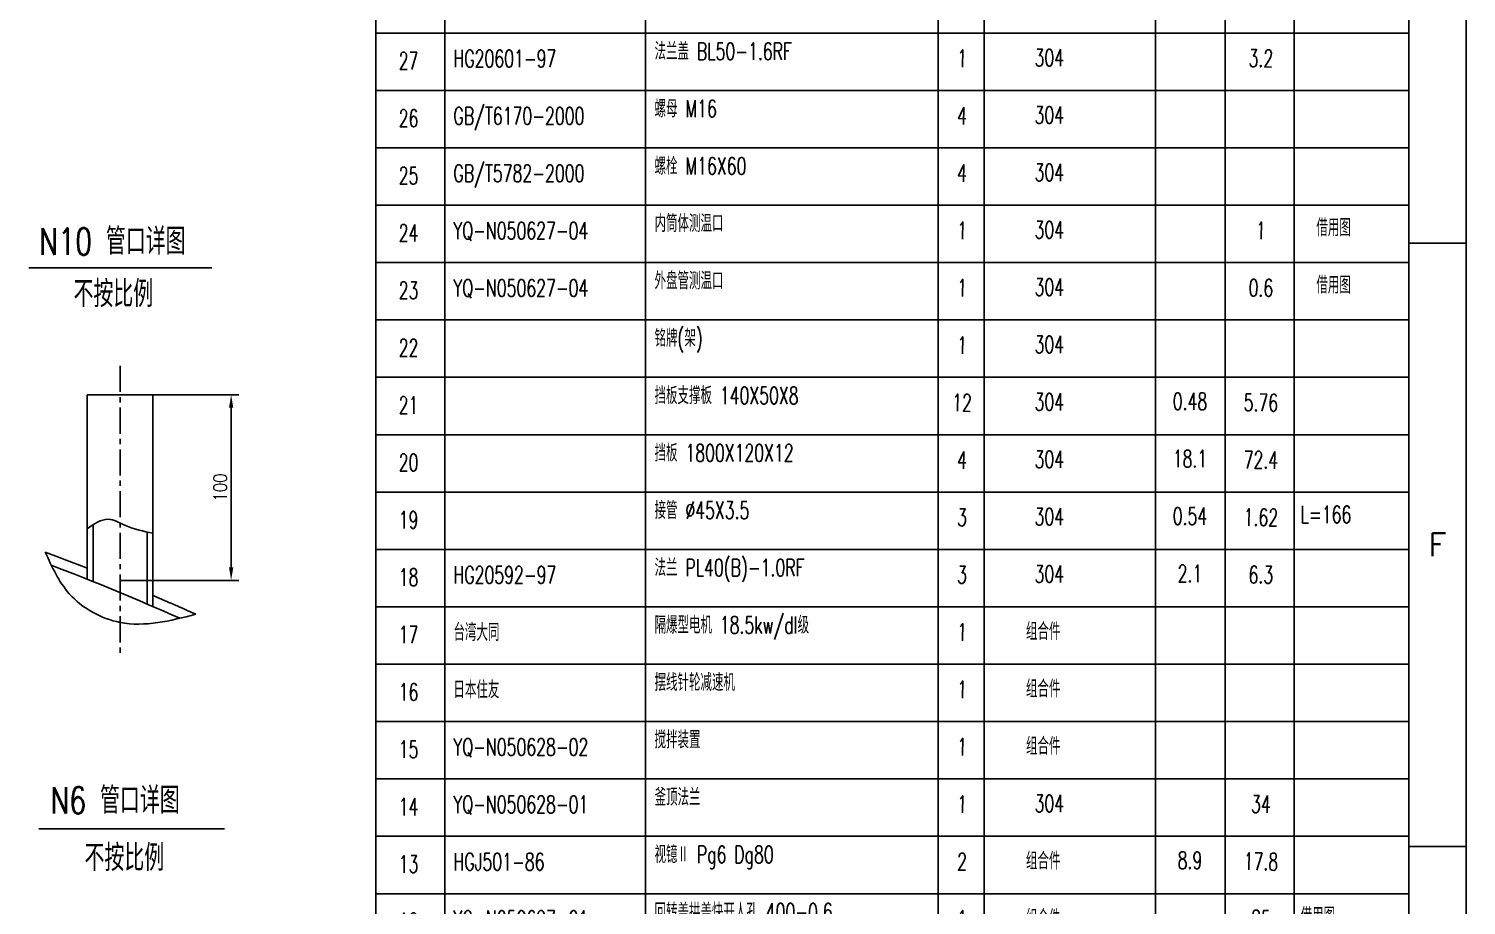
# Model space of a CAD drawing. Header units: millimetres. Extents: x 6795 to 13329, y 1691 to 10942.
# Drawn here: x 10574 to 13329, y 3891 to 5572 of the extents above; entities that cross this region are included whole.
import ezdxf
from ezdxf.enums import TextEntityAlignment as Align

# ---------------------------------------------------------------- set-up
doc = ezdxf.new("R2010")
doc.units = ezdxf.units.MM
doc.header["$LTSCALE"] = 10
doc.linetypes.add('CENTER', pattern=[2, 1.25, -0.25, 0.25, -0.25])
for name, color, linetype in [('1轮廓实线层', 7, 'Continuous'), ('2细线层', 4, 'Continuous'), ('3中心线层', 1, 'CENTER'), ('5剖面线层', 2, 'Continuous'), ('6文字层', 3, 'Continuous'), ('7标注层', 4, 'Continuous'), ('图框层', 7, 'Continuous')]:
    doc.layers.add(name, color=color, linetype=linetype)
doc.styles.add('PC_TEXTSTYLE', font='romans.shx', dxfattribs={"width": 0.8, "bigfont": 'hzfs.shx'})
doc.styles.add('TH_GBDIM', font='romans.shx', dxfattribs={"width": 0.8, "bigfont": 'gbcbig.shx'})
doc.dimstyles.new('TH_GBDIM', dxfattribs={"dimtxt": 26, "dimasz": 25, "dimexe": 15, "dimexo": 0, "dimgap": 8, "dimtad": 1, "dimdec": 1, "dimzin": 0, "dimdsep": 46, "dimtxsty": 'TH_GBDIM', "dimcen": 20, "dimclrd": 130, "dimclre": 130, "dimclrt": 3, "dimadec": 0, "dimazin": 0, "dimtfac": 0.714286, "dimtdec": 1, "dimtmove": 0, "dimatfit": 3, "dimfxl": 0, "dimtolj": 1, "dimtzin": 0, "dimlwd": -1, "dimlwe": -1, "dimarcsym": 0})

# ---------------------------------------------------------------- blocks, each defined once
blk = doc.blocks.new('*D89')
at = {"layer": '7标注层', "color": 130, "ltscale": 2}
for p, q in [((10811.9, 4869.9), (10976.9, 4869.9)), ((10961.9, 4844.9), (10961.9, 4539)), ((10749.1, 4514), (10976.9, 4514))]:
    blk.add_line(p, q, dxfattribs=at)
for points in [[(10957.8, 4844.9), (10966.1, 4844.9), (10961.9, 4869.9)], [(10957.8, 4539), (10966.1, 4539), (10961.9, 4514)]]:
    blk.add_solid(points, dxfattribs=at)
at = {"layer": 'Defpoints', "color": 0, "ltscale": 2}
for p in [(10811.9, 4869.9), (10749.1, 4514), (10961.9, 4514)]:
    blk.add_point(p, dxfattribs=at)
at = {"layer": '7标注层', "color": 3, "ltscale": 2, "insert": (10940.9, 4692), "char_height": 26, "attachment_point": 5, "rotation": 90, "style": 'TH_GBDIM'}
blk.add_mtext('\\A1;100{}{}', dxfattribs=at)
blk = doc.blocks.new('PC_MXB_BLOCK')
at = {"layer": '1轮廓实线层'}
blk.add_line((-180, 0, 0), (-180, 10, 0), dxfattribs=at)
at = {"layer": '2细线层'}
for p, q in [((-180, 10, 0), (0, 10, 0)), ((-168, 10, 0), (-168, 0, 0)), ((-133, 10, 0), (-133, 0, 0)), ((-82, 10, 0), (-82, 0, 0)), ((-74, 10, 0), (-74, 0, 0)), ((-44.13, 10, 0), (-44.13, 0, 0)), ((-32, 10, 0), (-32, 0, 0)), ((-20, 10, 0), (-20, 0, 0))]:
    blk.add_line(p, q, dxfattribs=at)
at = {"layer": '5剖面线层', "style": 'PC_TEXTSTYLE'}
blk.add_attdef('Ename', (-131.48, 1.63, 0), '', height=2, dxfattribs=at)
at = {"layer": '5剖面线层', "color": 2, "style": 'PC_TEXTSTYLE', "flags": 1}
blk.add_attdef('DM', (-14.8, 1.12, 0), '', height=2, dxfattribs=at)
at = {"layer": '6文字层', "style": 'PC_TEXTSTYLE', "width": 0.75}
for tag, p in [('名称', (-131.43, 5.33, 0)), ('材料', (-72.68, 4.21, 0)), ('备注', (-18.86, 4.59, 0)), ('代号', (-166.47, 4.06, 0))]:
    blk.add_attdef(tag, p, '', height=3, dxfattribs=at)
at = {"layer": '6文字层', "color": 3, "style": 'PC_TEXTSTYLE'}
for tag, width, p, p2 in [('单重', 1.499012, (-43.03, 4.31, 0), (-33.24, 4.31, 0)), ('序号', 1.573127, (-179.43, 3.65, 0), (-169.16, 3.65, 0))]:
    blk.add_attdef(tag, text='', height=3, dxfattribs=dict(at, width=width)).set_placement(p, p2, align=Align.FIT)
for tag, rotation, width, p, p2 in [('数量', 358.9678, 0.924424, (-80.92, 4.14, 0), (-74.83, 4.03, 0)), ('总重', 359.1707, 1.499169, (-30.69, 4.17, 0), (-20.9, 4.03, 0))]:
    blk.add_attdef(tag, text='', height=3, rotation=rotation, dxfattribs=dict(at, width=width)).set_placement(p, p2, align=Align.FIT)

msp = doc.modelspace()

# ---------------------------------------------------------------- linework, layer by layer
at = {"ltscale": 20}
for p, q in [((10686.26, 4869.92), (10686.26, 4516.07)), ((10811.87, 4869.92), (10811.87, 4463.93)), ((10697.43, 4620.51), (10697.43, 4511.6)), ((10800.7, 4606.7), (10800.7, 4468.74))]:
    msp.add_line(p, q, dxfattribs=at)
at = {"ltscale": 2}
msp.add_line((10686.26, 4869.92), (10811.87, 4869.92), dxfattribs=at)
at = {"ltscale": 20}
for radius, start, end in [(4894.5, 68.34764, 69.3599), (4875, 65.99484, 69.12668), (4894.5, 65.70351, 66.75659)]:
    msp.add_arc((8880.31, -12.08), radius, start, end, dxfattribs=at)
at = {"layer": '1轮廓实线层', "ltscale": 2}
msp.add_line((13219.2, 10832.27), (13219.2, 1801.27), dxfattribs=at)
at = {"layer": '1轮廓实线层'}
for p, q in [((10574.02, 5112.88), (10924.77, 5112.88)), ((10593.54, 4037.64), (10949.08, 4037.64))]:
    msp.add_line(p, q, dxfattribs=at)
at = {"layer": '2细线层', "ltscale": 2}
for p, q in [((13329.2, 10942.27), (13329.2, 1691.27)), ((13329.2, 5160.4), (13219.2, 5160.4)), ((13329.2, 4004.02), (13219.2, 4004.02))]:
    msp.add_line(p, q, dxfattribs=at)
at = {"layer": '2细线层'}
for points in [[(10686.26, 4612.81), (10726, 4631.08), (10759.36, 4619.21), (10811.87, 4604.37)], [(10605.61, 4568.25), (10651.7, 4488.43), (10749.06, 4433.36), (10894.2, 4448.9)]]:
    msp.add_spline(points, degree=3, dxfattribs=at)
at = {"layer": '3中心线层', "ltscale": 4}
msp.add_line((10749.06, 4925.15), (10749.06, 4373.96), dxfattribs=at)

# ---------------------------------------------------------------- block references
at = {"layer": '图框层'}
ref = msp.add_blockref('PC_MXB_BLOCK', (13219.2, 5563.27, 0), dxfattribs=dict(at, xscale=11, yscale=11, zscale=11))
ref.add_attrib('序号', '28', dxfattribs={"layer": '6文字层', "color": 3, "height": 33, "style": 'PC_TEXTSTYLE', "width": 0.667}).set_placement((11301.95, 5603.43), align=Align.CENTER)
ref.add_attrib('代号', 'HG20606-97', (11388.06, 5607.91, 0), dxfattribs={"layer": '6文字层', "height": 33, "style": 'PC_TEXTSTYLE', "width": 0.667})
ref.add_attrib('名称', '垫片 RF50-1.6', (11773.45, 5621.85, 0), dxfattribs={"layer": '6文字层', "height": 33, "style": 'PC_TEXTSTYLE', "width": 0.667})
ref.add_attrib('数量', '1', dxfattribs={"layer": '6文字层', "color": 3, "height": 33, "rotation": 358.96785, "style": 'PC_TEXTSTYLE', "width": 0.667}).set_placement((12362.56, 5608.16), align=Align.CENTER)
ref.add_attrib('材料', '    聚四氟乙烯', (12419.74, 5609.59, 0), dxfattribs={"layer": '6文字层', "height": 33, "style": 'PC_TEXTSTYLE', "width": 0.667})
ref = msp.add_blockref('PC_MXB_BLOCK', (13219.2, 5453.27, 0), dxfattribs=dict(at, xscale=11, yscale=11, zscale=11))
ref.add_attrib('序号', '27', dxfattribs={"layer": '6文字层', "color": 3, "height": 33, "style": 'PC_TEXTSTYLE', "width": 0.667}).set_placement((11301.95, 5493.43), align=Align.CENTER)
ref.add_attrib('代号', 'HG20601-97', (11388.06, 5497.91, 0), dxfattribs={"layer": '6文字层', "height": 33, "style": 'PC_TEXTSTYLE', "width": 0.667})
ref.add_attrib('名称', '法兰盖 BL50-1.6RF', (11773.45, 5511.85, 0), dxfattribs={"layer": '6文字层', "height": 33, "style": 'PC_TEXTSTYLE', "width": 0.667})
ref.add_attrib('数量', '1', dxfattribs={"layer": '6文字层', "color": 3, "height": 33, "rotation": 358.96785, "style": 'PC_TEXTSTYLE', "width": 0.667}).set_placement((12362.56, 5498.16), align=Align.CENTER)
ref.add_attrib('材料', '     304', (12419.74, 5499.59, 0), dxfattribs={"layer": '6文字层', "height": 33, "style": 'PC_TEXTSTYLE', "width": 0.667})
ref.add_attrib('总重', '3.2', dxfattribs={"layer": '6文字层', "color": 3, "height": 33, "rotation": 359.17072, "style": 'PC_TEXTSTYLE', "width": 0.667}).set_placement((12935.43, 5498.37), align=Align.CENTER)
ref = msp.add_blockref('PC_MXB_BLOCK', (13219.2, 5343.27, 0), dxfattribs=dict(at, xscale=11, yscale=11, zscale=11))
ref.add_attrib('序号', '26', dxfattribs={"layer": '6文字层', "color": 3, "height": 33, "style": 'PC_TEXTSTYLE', "width": 0.667}).set_placement((11301.95, 5383.43), align=Align.CENTER)
ref.add_attrib('代号', 'GB/T6170-2000', (11388.06, 5387.91, 0), dxfattribs={"layer": '6文字层', "height": 33, "style": 'PC_TEXTSTYLE', "width": 0.667})
ref.add_attrib('名称', '螺母 M16', (11773.45, 5401.85, 0), dxfattribs={"layer": '6文字层', "height": 33, "style": 'PC_TEXTSTYLE', "width": 0.667})
ref.add_attrib('数量', '4', dxfattribs={"layer": '6文字层', "color": 3, "height": 33, "rotation": 358.96785, "style": 'PC_TEXTSTYLE', "width": 0.667}).set_placement((12362.56, 5388.16), align=Align.CENTER)
ref.add_attrib('材料', '     304', (12419.74, 5389.59, 0), dxfattribs={"layer": '6文字层', "height": 33, "style": 'PC_TEXTSTYLE', "width": 0.667})
ref = msp.add_blockref('PC_MXB_BLOCK', (13219.2, 5233.27, 0), dxfattribs=dict(at, xscale=11, yscale=11, zscale=11))
ref.add_attrib('序号', '25', dxfattribs={"layer": '6文字层', "color": 3, "height": 33, "style": 'PC_TEXTSTYLE', "width": 0.667}).set_placement((11301.95, 5273.43), align=Align.CENTER)
ref.add_attrib('代号', 'GB/T5782-2000', (11388.06, 5277.91, 0), dxfattribs={"layer": '6文字层', "height": 33, "style": 'PC_TEXTSTYLE', "width": 0.667})
ref.add_attrib('名称', '螺栓 M16X60', (11773.45, 5291.85, 0), dxfattribs={"layer": '6文字层', "height": 33, "style": 'PC_TEXTSTYLE', "width": 0.667})
ref.add_attrib('数量', '4', dxfattribs={"layer": '6文字层', "color": 3, "height": 33, "rotation": 358.96785, "style": 'PC_TEXTSTYLE', "width": 0.667}).set_placement((12362.56, 5278.16), align=Align.CENTER)
ref.add_attrib('材料', '     304', (12419.74, 5279.59, 0), dxfattribs={"layer": '6文字层', "height": 33, "style": 'PC_TEXTSTYLE', "width": 0.667})
ref = msp.add_blockref('PC_MXB_BLOCK', (13219.2, 5123.27, 0), dxfattribs=dict(at, xscale=11, yscale=11, zscale=11))
ref.add_attrib('序号', '24', dxfattribs={"layer": '6文字层', "color": 3, "height": 33, "style": 'PC_TEXTSTYLE', "width": 0.667}).set_placement((11301.95, 5163.43), align=Align.CENTER)
ref.add_attrib('代号', 'YQ-N050627-04', (11388.06, 5167.91, 0), dxfattribs={"layer": '6文字层', "height": 33, "style": 'PC_TEXTSTYLE', "width": 0.667})
ref.add_attrib('名称', '内筒体测温口', (11773.45, 5181.85, 0), dxfattribs={"layer": '6文字层', "height": 33, "style": 'PC_TEXTSTYLE', "width": 0.667})
ref.add_attrib('数量', '1', dxfattribs={"layer": '6文字层', "color": 3, "height": 33, "rotation": 358.96785, "style": 'PC_TEXTSTYLE', "width": 0.667}).set_placement((12362.56, 5168.16), align=Align.CENTER)
ref.add_attrib('材料', '     304', (12419.74, 5169.59, 0), dxfattribs={"layer": '6文字层', "height": 33, "style": 'PC_TEXTSTYLE', "width": 0.667})
ref.add_attrib('总重', '1', dxfattribs={"layer": '6文字层', "color": 3, "height": 33, "rotation": 359.17072, "style": 'PC_TEXTSTYLE', "width": 0.667}).set_placement((12935.43, 5168.37), align=Align.CENTER)
ref.add_attrib('备注', '  借用图', (13011.78, 5173.76, 0), dxfattribs={"layer": '6文字层', "height": 33, "style": 'PC_TEXTSTYLE', "width": 0.667})
ref = msp.add_blockref('PC_MXB_BLOCK', (13219.2, 5013.27, 0), dxfattribs=dict(at, xscale=11, yscale=11, zscale=11))
ref.add_attrib('序号', '23', dxfattribs={"layer": '6文字层', "color": 3, "height": 33, "style": 'PC_TEXTSTYLE', "width": 0.667}).set_placement((11301.95, 5053.43), align=Align.CENTER)
ref.add_attrib('代号', 'YQ-N050627-04', (11388.06, 5057.91, 0), dxfattribs={"layer": '6文字层', "height": 33, "style": 'PC_TEXTSTYLE', "width": 0.667})
ref.add_attrib('名称', '外盘管测温口', (11773.45, 5071.85, 0), dxfattribs={"layer": '6文字层', "height": 33, "style": 'PC_TEXTSTYLE', "width": 0.667})
ref.add_attrib('数量', '1', dxfattribs={"layer": '6文字层', "color": 3, "height": 33, "rotation": 358.96785, "style": 'PC_TEXTSTYLE', "width": 0.667}).set_placement((12362.56, 5058.16), align=Align.CENTER)
ref.add_attrib('材料', '     304', (12419.74, 5059.59, 0), dxfattribs={"layer": '6文字层', "height": 33, "style": 'PC_TEXTSTYLE', "width": 0.667})
ref.add_attrib('总重', '0.6', dxfattribs={"layer": '6文字层', "color": 3, "height": 33, "rotation": 359.17072, "style": 'PC_TEXTSTYLE', "width": 0.667}).set_placement((12935.43, 5058.37), align=Align.CENTER)
ref.add_attrib('备注', '  借用图', (13011.78, 5063.76, 0), dxfattribs={"layer": '6文字层', "height": 33, "style": 'PC_TEXTSTYLE', "width": 0.667})
ref = msp.add_blockref('PC_MXB_BLOCK', (13219.2, 4903.27, 0), dxfattribs=dict(at, xscale=11, yscale=11, zscale=11))
ref.add_attrib('序号', '22', dxfattribs={"layer": '6文字层', "color": 3, "height": 33, "style": 'PC_TEXTSTYLE', "width": 0.667}).set_placement((11301.95, 4943.43), align=Align.CENTER)
ref.add_attrib('名称', '铭牌(架)', (11773.45, 4961.85, 0), dxfattribs={"layer": '6文字层', "height": 33, "style": 'PC_TEXTSTYLE', "width": 0.667})
ref.add_attrib('数量', '1', dxfattribs={"layer": '6文字层', "color": 3, "height": 33, "rotation": 358.96785, "style": 'PC_TEXTSTYLE', "width": 0.667}).set_placement((12362.56, 4948.16), align=Align.CENTER)
ref.add_attrib('材料', '     304', (12419.74, 4949.59, 0), dxfattribs={"layer": '6文字层', "height": 33, "style": 'PC_TEXTSTYLE', "width": 0.667})
ref = msp.add_blockref('PC_MXB_BLOCK', (13219.2, 4793.27, 0), dxfattribs=dict(at, xscale=11, yscale=11, zscale=11))
ref.add_attrib('序号', '21', dxfattribs={"layer": '6文字层', "color": 3, "height": 33, "style": 'PC_TEXTSTYLE', "width": 0.667}).set_placement((11301.95, 4833.43), align=Align.CENTER)
ref.add_attrib('名称', '挡板支撑板 140X50X8', (11773.45, 4851.85, 0), dxfattribs={"layer": '6文字层', "height": 33, "style": 'PC_TEXTSTYLE', "width": 0.667})
ref.add_attrib('数量', '12', dxfattribs={"layer": '6文字层', "color": 3, "height": 33, "rotation": 358.96785, "style": 'PC_TEXTSTYLE', "width": 0.667}).set_placement((12362.56, 4838.16), align=Align.CENTER)
ref.add_attrib('材料', '     304', (12419.74, 4839.59, 0), dxfattribs={"layer": '6文字层', "height": 33, "style": 'PC_TEXTSTYLE', "width": 0.667})
ref.add_attrib('单重', '0.48', dxfattribs={"layer": '6文字层', "color": 3, "height": 33, "style": 'PC_TEXTSTYLE', "width": 0.667}).set_placement((12799.71, 4840.71), align=Align.CENTER)
ref.add_attrib('总重', '5.76', dxfattribs={"layer": '6文字层', "color": 3, "height": 33, "rotation": 359.17072, "style": 'PC_TEXTSTYLE', "width": 0.667}).set_placement((12935.43, 4838.37), align=Align.CENTER)
ref = msp.add_blockref('PC_MXB_BLOCK', (13219.2, 4683.27, 0), dxfattribs=dict(at, xscale=11, yscale=11, zscale=11))
ref.add_attrib('序号', '20', dxfattribs={"layer": '6文字层', "color": 3, "height": 33, "style": 'PC_TEXTSTYLE', "width": 0.667}).set_placement((11301.95, 4723.43), align=Align.CENTER)
ref.add_attrib('名称', '挡板 1800X120X12', (11773.45, 4741.85, 0), dxfattribs={"layer": '6文字层', "height": 33, "style": 'PC_TEXTSTYLE', "width": 0.667})
ref.add_attrib('数量', '4', dxfattribs={"layer": '6文字层', "color": 3, "height": 33, "rotation": 358.96785, "style": 'PC_TEXTSTYLE', "width": 0.667}).set_placement((12362.56, 4728.16), align=Align.CENTER)
ref.add_attrib('材料', '     304', (12419.74, 4729.59, 0), dxfattribs={"layer": '6文字层', "height": 33, "style": 'PC_TEXTSTYLE', "width": 0.667})
ref.add_attrib('单重', '18.1', dxfattribs={"layer": '6文字层', "color": 3, "height": 33, "style": 'PC_TEXTSTYLE', "width": 0.667}).set_placement((12799.71, 4730.71), align=Align.CENTER)
ref.add_attrib('总重', '72.4', dxfattribs={"layer": '6文字层', "color": 3, "height": 33, "rotation": 359.17072, "style": 'PC_TEXTSTYLE', "width": 0.667}).set_placement((12935.43, 4728.37), align=Align.CENTER)
ref = msp.add_blockref('PC_MXB_BLOCK', (13219.2, 4573.27, 0), dxfattribs=dict(at, xscale=11, yscale=11, zscale=11))
ref.add_attrib('序号', '19', dxfattribs={"layer": '6文字层', "color": 3, "height": 33, "style": 'PC_TEXTSTYLE', "width": 0.667}).set_placement((11301.95, 4613.43), align=Align.CENTER)
ref.add_attrib('名称', '接管 %%C45X3.5', (11773.45, 4631.85, 0), dxfattribs={"layer": '6文字层', "height": 33, "style": 'PC_TEXTSTYLE', "width": 0.667})
ref.add_attrib('数量', '3', dxfattribs={"layer": '6文字层', "color": 3, "height": 33, "rotation": 358.96785, "style": 'PC_TEXTSTYLE', "width": 0.667}).set_placement((12362.56, 4618.16), align=Align.CENTER)
ref.add_attrib('材料', '     304', (12419.74, 4619.59, 0), dxfattribs={"layer": '6文字层', "height": 33, "style": 'PC_TEXTSTYLE', "width": 0.667})
ref.add_attrib('单重', '0.54', dxfattribs={"layer": '6文字层', "color": 3, "height": 33, "style": 'PC_TEXTSTYLE', "width": 0.667}).set_placement((12799.71, 4620.71), align=Align.CENTER)
ref.add_attrib('总重', '1.62', dxfattribs={"layer": '6文字层', "color": 3, "height": 33, "rotation": 359.17072, "style": 'PC_TEXTSTYLE', "width": 0.667}).set_placement((12935.43, 4618.37), align=Align.CENTER)
ref.add_attrib('备注', 'L=166', (13011.78, 4623.76, 0), dxfattribs={"layer": '6文字层', "height": 33, "style": 'PC_TEXTSTYLE', "width": 0.667})
ref = msp.add_blockref('PC_MXB_BLOCK', (13219.2, 4463.27, 0), dxfattribs=dict(at, xscale=11, yscale=11, zscale=11))
ref.add_attrib('序号', '18', dxfattribs={"layer": '6文字层', "color": 3, "height": 33, "style": 'PC_TEXTSTYLE', "width": 0.667}).set_placement((11301.95, 4503.43), align=Align.CENTER)
ref.add_attrib('代号', 'HG20592-97', (11388.06, 4507.91, 0), dxfattribs={"layer": '6文字层', "height": 33, "style": 'PC_TEXTSTYLE', "width": 0.667})
ref.add_attrib('名称', '法兰 PL40(B)-1.0RF', (11773.45, 4521.85, 0), dxfattribs={"layer": '6文字层', "height": 33, "style": 'PC_TEXTSTYLE', "width": 0.667})
ref.add_attrib('数量', '3', dxfattribs={"layer": '6文字层', "color": 3, "height": 33, "rotation": 358.96785, "style": 'PC_TEXTSTYLE', "width": 0.667}).set_placement((12362.56, 4508.16), align=Align.CENTER)
ref.add_attrib('材料', '     304', (12419.74, 4509.59, 0), dxfattribs={"layer": '6文字层', "height": 33, "style": 'PC_TEXTSTYLE', "width": 0.667})
ref.add_attrib('单重', '2.1', dxfattribs={"layer": '6文字层', "color": 3, "height": 33, "style": 'PC_TEXTSTYLE', "width": 0.667}).set_placement((12799.71, 4510.71), align=Align.CENTER)
ref.add_attrib('总重', '6.3', dxfattribs={"layer": '6文字层', "color": 3, "height": 33, "rotation": 359.17072, "style": 'PC_TEXTSTYLE', "width": 0.667}).set_placement((12935.43, 4508.37), align=Align.CENTER)
ref = msp.add_blockref('PC_MXB_BLOCK', (13219.2, 4353.27, 0), dxfattribs=dict(at, xscale=11, yscale=11, zscale=11))
ref.add_attrib('序号', '17', dxfattribs={"layer": '6文字层', "color": 3, "height": 33, "style": 'PC_TEXTSTYLE', "width": 0.667}).set_placement((11301.95, 4393.43), align=Align.CENTER)
ref.add_attrib('代号', '台湾大同', (11388.06, 4397.91, 0), dxfattribs={"layer": '6文字层', "height": 33, "style": 'PC_TEXTSTYLE', "width": 0.667})
ref.add_attrib('名称', '隔爆型电机 18.5kw/dI级', (11773.45, 4411.85, 0), dxfattribs={"layer": '6文字层', "height": 33, "style": 'PC_TEXTSTYLE', "width": 0.667})
ref.add_attrib('数量', '1', dxfattribs={"layer": '6文字层', "color": 3, "height": 33, "rotation": 358.96785, "style": 'PC_TEXTSTYLE', "width": 0.667}).set_placement((12362.56, 4398.16), align=Align.CENTER)
ref.add_attrib('材料', '    组合件', (12419.74, 4399.59, 0), dxfattribs={"layer": '6文字层', "height": 33, "style": 'PC_TEXTSTYLE', "width": 0.667})
ref = msp.add_blockref('PC_MXB_BLOCK', (13219.2, 4243.27, 0), dxfattribs=dict(at, xscale=11, yscale=11, zscale=11))
ref.add_attrib('序号', '16', dxfattribs={"layer": '6文字层', "color": 3, "height": 33, "style": 'PC_TEXTSTYLE', "width": 0.667}).set_placement((11301.95, 4283.43), align=Align.CENTER)
ref.add_attrib('代号', '日本住友', (11388.06, 4287.91, 0), dxfattribs={"layer": '6文字层', "height": 33, "style": 'PC_TEXTSTYLE', "width": 0.667})
ref.add_attrib('名称', '摆线针轮减速机', (11773.45, 4301.85, 0), dxfattribs={"layer": '6文字层', "height": 33, "style": 'PC_TEXTSTYLE', "width": 0.667})
ref.add_attrib('数量', '1', dxfattribs={"layer": '6文字层', "color": 3, "height": 33, "rotation": 358.96785, "style": 'PC_TEXTSTYLE', "width": 0.667}).set_placement((12362.56, 4288.16), align=Align.CENTER)
ref.add_attrib('材料', '    组合件', (12419.74, 4289.59, 0), dxfattribs={"layer": '6文字层', "height": 33, "style": 'PC_TEXTSTYLE', "width": 0.667})
ref = msp.add_blockref('PC_MXB_BLOCK', (13219.2, 4133.27, 0), dxfattribs=dict(at, xscale=11, yscale=11, zscale=11))
ref.add_attrib('序号', '15', dxfattribs={"layer": '6文字层', "color": 3, "height": 33, "style": 'PC_TEXTSTYLE', "width": 0.667}).set_placement((11301.95, 4173.43), align=Align.CENTER)
ref.add_attrib('代号', 'YQ-N050628-02', (11388.06, 4177.91, 0), dxfattribs={"layer": '6文字层', "height": 33, "style": 'PC_TEXTSTYLE', "width": 0.667})
ref.add_attrib('名称', '搅拌装置', (11773.45, 4191.85, 0), dxfattribs={"layer": '6文字层', "height": 33, "style": 'PC_TEXTSTYLE', "width": 0.667})
ref.add_attrib('数量', '1', dxfattribs={"layer": '6文字层', "color": 3, "height": 33, "rotation": 358.96785, "style": 'PC_TEXTSTYLE', "width": 0.667}).set_placement((12362.56, 4178.16), align=Align.CENTER)
ref.add_attrib('材料', '    组合件', (12419.74, 4179.59, 0), dxfattribs={"layer": '6文字层', "height": 33, "style": 'PC_TEXTSTYLE', "width": 0.667})
ref = msp.add_blockref('PC_MXB_BLOCK', (13219.2, 4023.27, 0), dxfattribs=dict(at, xscale=11, yscale=11, zscale=11))
ref.add_attrib('序号', '14', dxfattribs={"layer": '6文字层', "color": 3, "height": 33, "style": 'PC_TEXTSTYLE', "width": 0.667}).set_placement((11301.95, 4063.43), align=Align.CENTER)
ref.add_attrib('代号', 'YQ-N050628-01', (11388.06, 4067.91, 0), dxfattribs={"layer": '6文字层', "height": 33, "style": 'PC_TEXTSTYLE', "width": 0.667})
ref.add_attrib('名称', '釜顶法兰 ', (11773.45, 4081.85, 0), dxfattribs={"layer": '6文字层', "height": 33, "style": 'PC_TEXTSTYLE', "width": 0.667})
ref.add_attrib('数量', '1', dxfattribs={"layer": '6文字层', "color": 3, "height": 33, "rotation": 358.96785, "style": 'PC_TEXTSTYLE', "width": 0.667}).set_placement((12362.56, 4068.16), align=Align.CENTER)
ref.add_attrib('材料', '     304', (12419.74, 4069.59, 0), dxfattribs={"layer": '6文字层', "height": 33, "style": 'PC_TEXTSTYLE', "width": 0.667})
ref.add_attrib('总重', '34', dxfattribs={"layer": '6文字层', "color": 3, "height": 33, "rotation": 359.17072, "style": 'PC_TEXTSTYLE', "width": 0.667}).set_placement((12935.43, 4068.37), align=Align.CENTER)
ref = msp.add_blockref('PC_MXB_BLOCK', (13219.2, 3913.27, 0), dxfattribs=dict(at, xscale=11, yscale=11, zscale=11))
ref.add_attrib('序号', '13', dxfattribs={"layer": '6文字层', "color": 3, "height": 33, "style": 'PC_TEXTSTYLE', "width": 0.667}).set_placement((11301.95, 3953.43), align=Align.CENTER)
ref.add_attrib('代号', 'HGJ501-86', (11388.06, 3957.91, 0), dxfattribs={"layer": '6文字层', "height": 33, "style": 'PC_TEXTSTYLE', "width": 0.667})
ref.add_attrib('名称', '视镱Ⅱ Pg6 Dg80', (11773.45, 3971.85, 0), dxfattribs={"layer": '6文字层', "height": 33, "style": 'PC_TEXTSTYLE', "width": 0.667})
ref.add_attrib('数量', '2', dxfattribs={"layer": '6文字层', "color": 3, "height": 33, "rotation": 358.96785, "style": 'PC_TEXTSTYLE', "width": 0.667}).set_placement((12362.56, 3958.16), align=Align.CENTER)
ref.add_attrib('材料', '    组合件', (12419.74, 3959.59, 0), dxfattribs={"layer": '6文字层', "height": 33, "style": 'PC_TEXTSTYLE', "width": 0.667})
ref.add_attrib('单重', '8.9', dxfattribs={"layer": '6文字层', "color": 3, "height": 33, "style": 'PC_TEXTSTYLE', "width": 0.667}).set_placement((12799.71, 3960.71), align=Align.CENTER)
ref.add_attrib('总重', '17.8', dxfattribs={"layer": '6文字层', "color": 3, "height": 33, "rotation": 359.17072, "style": 'PC_TEXTSTYLE', "width": 0.667}).set_placement((12935.43, 3958.37), align=Align.CENTER)
ref = msp.add_blockref('PC_MXB_BLOCK', (13219.2, 3803.27, 0), dxfattribs=dict(at, xscale=11, yscale=11, zscale=11))
ref.add_attrib('序号', '12', dxfattribs={"layer": '6文字层', "color": 3, "height": 33, "style": 'PC_TEXTSTYLE', "width": 0.667}).set_placement((11301.95, 3843.43), align=Align.CENTER)
ref.add_attrib('代号', 'YQ-N050627-01', (11388.06, 3847.91, 0), dxfattribs={"layer": '6文字层', "height": 33, "style": 'PC_TEXTSTYLE', "width": 0.667})
ref.add_attrib('名称', '回转盖拱盖快开人孔 400-0.6', (11773.45, 3861.85, 0), dxfattribs={"layer": '6文字层', "height": 33, "style": 'PC_TEXTSTYLE', "width": 0.667})
ref.add_attrib('数量', '1', dxfattribs={"layer": '6文字层', "color": 3, "height": 33, "rotation": 358.96785, "style": 'PC_TEXTSTYLE', "width": 0.667}).set_placement((12362.56, 3848.16), align=Align.CENTER)
ref.add_attrib('材料', '    组合件', (12419.74, 3849.59, 0), dxfattribs={"layer": '6文字层', "height": 33, "style": 'PC_TEXTSTYLE', "width": 0.667})
ref.add_attrib('总重', '85', dxfattribs={"layer": '6文字层', "color": 3, "height": 33, "rotation": 359.17072, "style": 'PC_TEXTSTYLE', "width": 0.667}).set_placement((12935.43, 3848.37), align=Align.CENTER)
ref.add_attrib('备注', '借用图', (13011.78, 3853.76, 0), dxfattribs={"layer": '6文字层', "height": 33, "style": 'PC_TEXTSTYLE', "width": 0.667})

# ---------------------------------------------------------------- texts
at = {"layer": '6文字层', "style": 'PC_TEXTSTYLE', "width": 0.75}
for s, p in [('N10 管口详图', (10594.14, 5138.4)), ('不按比例', (10659.76, 5037.77)), ('N6 管口详图', (10615.58, 4066.73)), ('不按比例', (10680.88, 3956.67))]:
    msp.add_text(s, height=50.936, dxfattribs=at).set_placement(p)
at = {"layer": '6文字层', "style": 'PC_TEXTSTYLE'}
msp.add_text('F', height=44, dxfattribs=at).set_placement((13274.2, 4582.21), align=Align.MIDDLE)

# ---------------------------------------------------------------- dimensions: what is measured, and where the dimension line sits
at = {"layer": '7标注层', "ltscale": 2}
dim = msp.add_linear_dim(base=(10961.93, 4513.99), p1=(10811.87, 4869.92), p2=(10749.06, 4513.99), angle=90, text='100{}{}', dimstyle='TH_GBDIM', override={"dimgap": 8, "dimtad": 1, "dimjust": 0, "dimse1": 0, "dimse2": 0, "dimsd1": 0, "dimsd2": 0, "dimclrt": 3, "dimtvp": 0}, dxfattribs=at)
dim.commit()
dim.dimension.update_dxf_attribs({"geometry": '*D89', "text_midpoint": (10940.93, 4691.96)})

doc.saveas('drawing.dxf')
